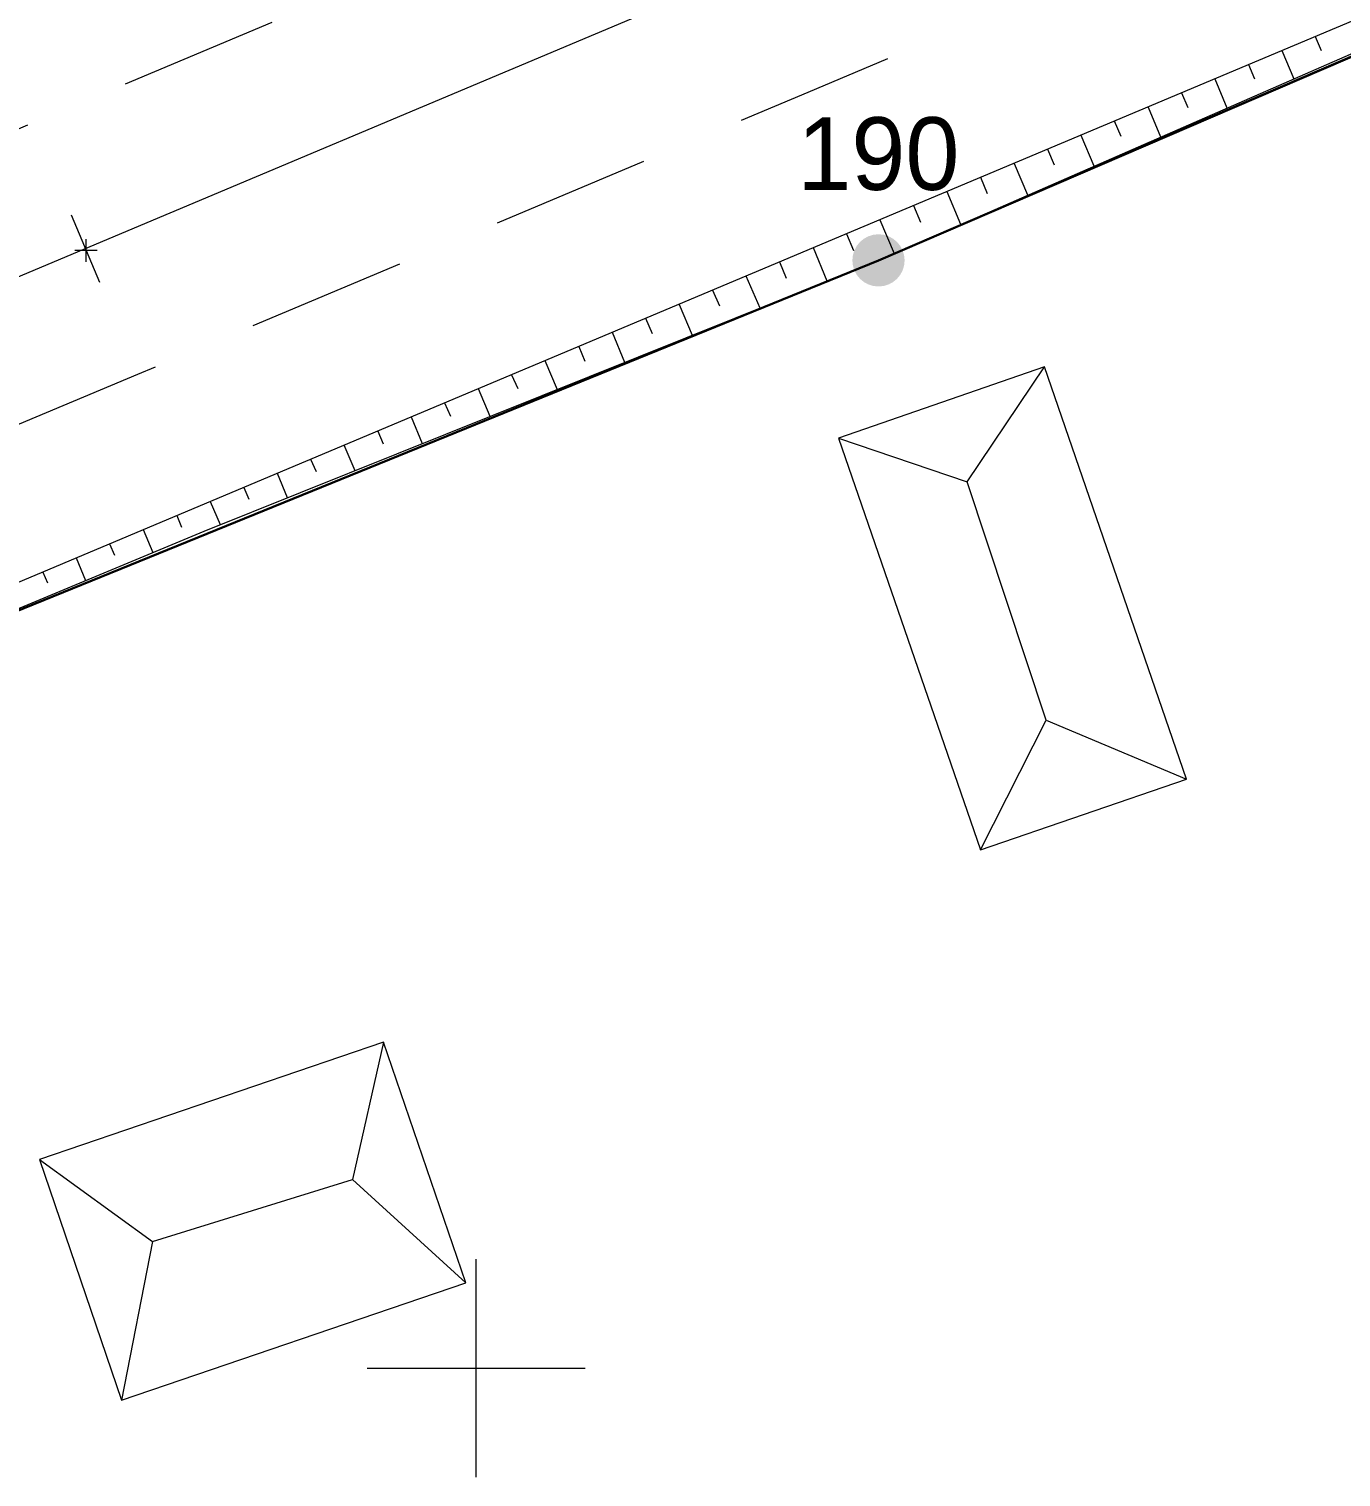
# Model space of a CAD drawing. Header units: metres. Extents: x 536111 to 536507, y 1836388 to 1836665.
# Drawn here: x 536287.69 to 536323.8, y 1836497 to 1836536.86 of the extents above; entities that cross this region are included whole.
import ezdxf
from ezdxf.enums import TextEntityAlignment as Align

# ---------------------------------------------------------------- set-up
doc = ezdxf.new("R2010")
doc.units = ezdxf.units.M
doc.header["$MEASUREMENT"] = 0
doc.linetypes.add('DGN Style 2', pattern=[7.2888, 4.37328, -2.91552])
doc.layers.get('0').update_dxf_attribs({"color": 1})
for name, color, linetype, lineweight in [('Level 2', 1, 'Continuous', 0), ('Level 3', 1, 'Continuous', 0), ('Level 4', 1, 'Continuous', 0), ('Level 44', 1, 'Continuous', 0), ('Level 5', 1, 'Continuous', 0), ('Level 63', 1, 'Continuous', 0), ('Level 8', 1, 'Continuous', 0), ('Level 9', 1, 'Continuous', 0)]:
    doc.layers.add(name, color=color, linetype=linetype, lineweight=lineweight)
doc.styles.add('Style-CHAR_FAST_FONT', font='CHAR_FAST_FONT.shx')

# ---------------------------------------------------------------- blocks, each defined once
blk = doc.blocks.new('DDCT_1')
at = {"color": 0, "linetype": 'Continuous', "lineweight": 0}
for p, q in [((6.2, 0), (-6.2, 0)), ((0, -6.2), (0, 6.2))]:
    blk.add_line(p, q, dxfattribs=at)
blk = doc.blocks.new('*U47')
at = {"layer": 'Level 44', "color": 7, "linetype": 'Continuous', "lineweight": 0}
blk.add_line((0.92, -3.08), (-1.25, 3.48), dxfattribs=at)
at = {"layer": 'Level 44', "color": 7, "linetype": 'Continuous', "lineweight": 0, "flags": 128}
for points in [[(-4.79, 4.69), (-1.25, 3.48), (0.88, 6.65)], [(-0.88, -6.65), (0.92, -3.08), (4.79, -4.7)]]:
    blk.add_lwpolyline(points, dxfattribs=at)
blk.add_lwpolyline([(4.79, -4.7), (0.88, 6.65), (-4.79, 4.69), (-0.88, -6.65)], close=True, dxfattribs=at)
blk = doc.blocks.new('*U46')
at = {"layer": 'Level 44', "color": 7, "linetype": 'Continuous', "lineweight": 0}
blk.add_line((-2.75, -0.56), (2.75, 1.15), dxfattribs=at)
at = {"layer": 'Level 44', "color": 7, "linetype": 'Continuous', "lineweight": 0, "flags": 128}
blk.add_lwpolyline([(-3.6, -4.92), (5.87, -1.69), (3.61, 4.93), (-5.86, 1.7)], close=True, dxfattribs=at)
for points in [[(3.61, 4.93), (2.75, 1.15), (5.87, -1.69)], [(-5.86, 1.7), (-2.75, -0.56), (-3.6, -4.92)]]:
    blk.add_lwpolyline(points, dxfattribs=at)

msp = doc.modelspace()

# ---------------------------------------------------------------- hatches: boundary and pattern name
at = {"layer": 'Level 4', "linetype": 'Continuous', "lineweight": 0}
h = msp.add_hatch(color=7, dxfattribs=at)
edge = h.paths.add_edge_path()
edge.add_arc((536311.07, 1836530.49), 0.719, 270, 630)

# ---------------------------------------------------------------- linework, layer by layer
at = {"layer": 'Level 2', "color": 7, "linetype": 'Continuous', "lineweight": 0}
for p, q in [((536323.09, 1836536.65), (536323.25, 1836536.27)), ((536322.17, 1836536.27), (536322.5, 1836535.49)), ((536321.25, 1836535.88), (536321.42, 1836535.49)), ((536320.33, 1836535.49), (536320.66, 1836534.69)), ((536319.41, 1836535.1), (536319.58, 1836534.7)), ((536318.49, 1836534.71), (536318.83, 1836533.89)), ((536317.56, 1836534.33), (536317.74, 1836533.91)), ((536316.64, 1836533.94), (536317, 1836533.09)), ((536314.8, 1836533.16), (536315.17, 1836532.29)), ((536315.72, 1836533.55), (536315.9, 1836533.12)), ((536313.88, 1836532.78), (536314.06, 1836532.33)), ((536312.95, 1836532.39), (536313.33, 1836531.49)), ((536312.03, 1836532), (536312.23, 1836531.54)), ((536288.85, 1836531.74), (536289.63, 1836529.89)), ((536311.11, 1836531.61), (536311.5, 1836530.68)), ((536310.19, 1836531.22), (536310.38, 1836530.76)), ((536309.27, 1836530.84), (536309.65, 1836529.93)), ((536308.35, 1836530.45), (536308.53, 1836530)), ((536307.42, 1836530.06), (536307.8, 1836529.18)), ((536306.5, 1836529.67), (536306.69, 1836529.24)), ((536305.58, 1836529.28), (536305.94, 1836528.43)), ((536304.66, 1836528.9), (536304.84, 1836528.48)), ((536303.74, 1836528.51), (536304.08, 1836527.69)), ((536302.82, 1836528.12), (536302.99, 1836527.72)), ((536301.89, 1836527.73), (536302.23, 1836526.94)), ((536300.97, 1836527.34), (536301.14, 1836526.96)), ((536300.05, 1836526.96), (536300.37, 1836526.2)), ((536299.13, 1836526.57), (536299.29, 1836526.2)), ((536298.21, 1836526.18), (536298.51, 1836525.45)), ((536297.29, 1836525.79), (536297.44, 1836525.44)), ((536296.36, 1836525.41), (536296.66, 1836524.71)), ((536295.44, 1836525.02), (536295.59, 1836524.68)), ((536294.52, 1836524.63), (536294.8, 1836523.96)), ((536293.6, 1836524.24), (536293.74, 1836523.92)), ((536292.68, 1836523.85), (536292.95, 1836523.22)), ((536291.76, 1836523.47), (536291.89, 1836523.15)), ((536290.83, 1836523.08), (536291.1, 1836522.45)), ((536289.91, 1836522.69), (536290.04, 1836522.38)), ((536288.99, 1836522.3), (536289.25, 1836521.68)), ((536288.07, 1836521.91), (536288.2, 1836521.61))]:
    msp.add_line(p, q, dxfattribs=at)
at = {"layer": 'Level 2', "color": 7, "linetype": 'Continuous', "lineweight": 0, "flags": 128}
for points in [[(536257.25, 1836508.94), (536273.81, 1836515.91), (536292.24, 1836523.67), (536310.68, 1836531.43), (536329.11, 1836539.19), (536340.61, 1836544.02)], [(536257.52, 1836508.32), (536274.05, 1836515.35), (536292.51, 1836523.04), (536311.07, 1836530.49), (536329.39, 1836538.51), (536340.88, 1836543.38)]]:
    msp.add_lwpolyline(points, dxfattribs=at)
at = {"layer": 'Level 3', "color": 7, "linetype": 'Continuous', "lineweight": 0}
msp.add_line((536227.94, 1836505.02), (536379.15, 1836568.66), dxfattribs=at)
at = {"layer": 'Level 5', "color": 1, "linetype": 'Continuous', "lineweight": 30}
msp.add_line((536311.07, 1836530.49), (536347.81, 1836546.32), dxfattribs=at)
at = {"layer": 'Level 5', "color": 7, "linetype": 'Continuous', "lineweight": 30}
msp.add_line((536270.7, 1836514.06), (536311.07, 1836530.49), dxfattribs=at)
at = {"layer": 'Level 5', "color": 7, "linetype": 'Continuous', "lineweight": 30, "flags": 128}
msp.add_lwpolyline([(536311.07, 1836530.49), (536347.81, 1836546.32), (536382.63, 1836560.4), (536403.43, 1836569.3), (536422.07, 1836577.76)], dxfattribs=at)
at = {"layer": 'Level 63', "color": 7, "linetype": 'Continuous', "lineweight": 0}
for p, q in [((536300, 1836497), (536300, 1836503)), ((536297, 1836500), (536303, 1836500))]:
    msp.add_line(p, q, dxfattribs=at)
at = {"layer": 'Level 8', "color": 7, "linetype": 'DGN Style 2', "lineweight": 0, "flags": 128}
msp.add_lwpolyline([(536203.1, 1836498.4), (536203.11, 1836498.4), (536214.04, 1836503.17), (536226.49, 1836508.47), (536232.48, 1836511), (536250.91, 1836518.75), (536269.35, 1836526.51), (536287.78, 1836534.27), (536306.22, 1836542.03), (536324.65, 1836549.79), (536343.08, 1836557.54), (536361.52, 1836565.3), (536377.7, 1836572.11), (536398.26, 1836580.93), (536416.16, 1836589.4), (536422.76, 1836592.86), (536426.49, 1836594.94)], dxfattribs=at)
msp.add_lwpolyline([(536257.262, 1836508.914, -0.416552), (536259.385, 1836514.182), (536259.38, 1836514.18), (536272.26, 1836519.6), (536290.69, 1836527.36), (536309.13, 1836535.12), (536327.56, 1836542.87), (536335.37, 1836546.16), (536335.368, 1836546.16, -0.414214), (536340.606, 1836544.024)], format="xyb", dxfattribs=at)
at = {"layer": 'Level 9', "color": 7, "linetype": 'Continuous', "lineweight": 0, "flags": 128}
msp.add_lwpolyline([(536257.52, 1836508.32), (536274.05, 1836515.35), (536292.51, 1836523.04), (536311.07, 1836530.49), (536329.39, 1836538.51), (536340.88, 1836543.38)], dxfattribs=at)

# ---------------------------------------------------------------- block references
at = {"layer": 'Level 2', "color": 7, "linetype": 'Continuous', "lineweight": 0, "xscale": 0.049998, "yscale": 0.049998}
msp.add_blockref('DDCT_1', (536289.26, 1836530.76), dxfattribs=at)
at = {"layer": 'Level 44', "color": 7, "linetype": 'Continuous', "lineweight": 0}
for name, p in [('*U47', (536314.76, 1836520.91)), ('*U46', (536293.84, 1836504.04))]:
    msp.add_blockref(name, p, dxfattribs=at)

# ---------------------------------------------------------------- texts
at = {"layer": 'Level 9', "color": 1, "linetype": 'Continuous', "lineweight": 0, "style": 'Style-CHAR_FAST_FONT'}
msp.add_text('190', height=2, dxfattribs=at).set_placement((536311.066, 1836533.43), align=Align.MIDDLE_CENTER)

doc.saveas('drawing.dxf')
